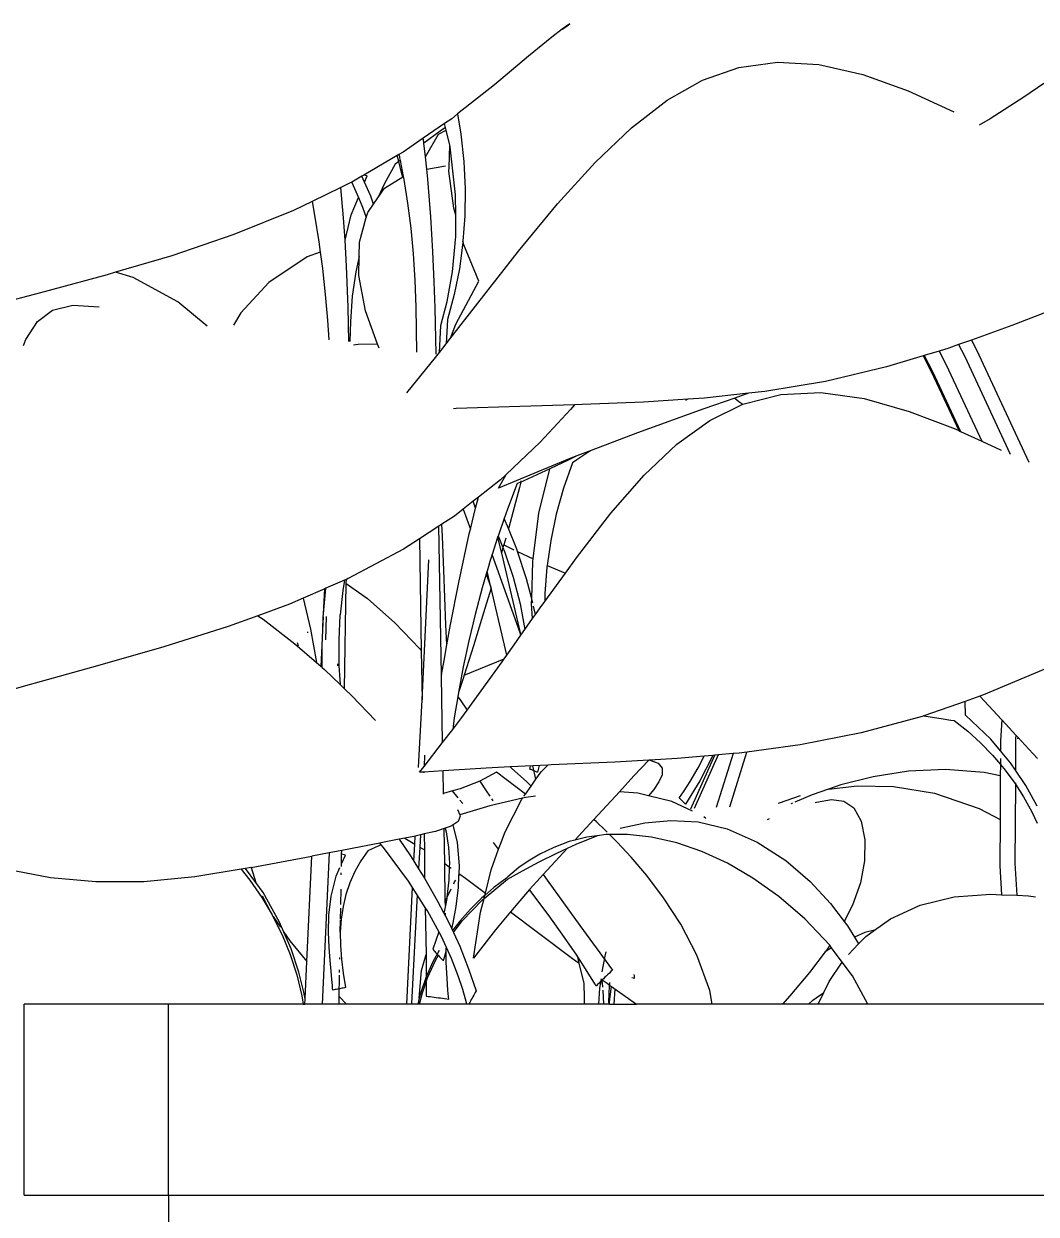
# Model space of a CAD drawing. Header units: metres. Extents: x 54.3 to 102.1, y 17 to 45.8.
# Drawn here: x 94.1704 to 94.358, y 33.8599 to 34.0806 of the extents above; entities that cross this region are included whole.
import ezdxf

# ---------------------------------------------------------------- set-up
doc = ezdxf.new("R2010")
doc.units = ezdxf.units.M
doc.layers.add('Edges', color=7, linetype='Continuous')

# ---------------------------------------------------------------- blocks, each defined once
blk = doc.blocks.new('fr elevation')
for p, q in [((-0.65191, -2.35367), (-0.65381, -2.35514)), ((-0.65191, -2.35367), (-0.65121, -2.3532)), ((-0.65132, -2.35321), (-0.65191, -2.35367)), ((-0.6505, -2.35266), (-0.65132, -2.35321)), ((-0.65121, -2.3532), (-0.6505, -2.35266)), ((-0.65381, -2.35514), (-0.65813, -2.35867)), ((-0.65813, -2.35867), (-0.66443, -2.36394)), ((-0.62589, -2.36312), (-0.61914, -2.36076)), ((-0.61914, -2.36076), (-0.61202, -2.35977)), ((-0.61202, -2.35977), (-0.60433, -2.3602)), ((-0.60433, -2.3602), (-0.59616, -2.36206)), ((-0.63248, -2.36684), (-0.62589, -2.36312)), ((-0.59616, -2.36206), (-0.58777, -2.36511)), ((-0.66443, -2.36394), (-0.67128, -2.36937)), ((-0.58777, -2.36511), (-0.5793, -2.369)), ((-0.56265, -2.36374), (-0.56636, -2.36628)), ((-0.63906, -2.37193), (-0.63248, -2.36684)), ((-0.56636, -2.36628), (-0.57262, -2.37025)), ((-0.67128, -2.36937), (-0.67237, -2.37024)), ((-0.67128, -2.36937), (-0.67068, -2.37313)), ((-0.6737, -2.37115), (-0.67765, -2.37387)), ((-0.67353, -2.37186), (-0.67449, -2.37254)), ((-0.67237, -2.37024), (-0.6737, -2.37115)), ((-0.67353, -2.37186), (-0.6737, -2.37115)), ((-0.67341, -2.37238), (-0.67353, -2.37186)), ((-0.64579, -2.37835), (-0.63906, -2.37193)), ((-0.57262, -2.37025), (-0.57465, -2.37145)), ((-0.67765, -2.37387), (-0.68138, -2.37644)), ((-0.67761, -2.37407), (-0.67765, -2.37387)), ((-0.67754, -2.37476), (-0.67761, -2.37407)), ((-0.67449, -2.37254), (-0.67754, -2.37476)), ((-0.67725, -2.37729), (-0.67481, -2.37314)), ((-0.67481, -2.37314), (-0.67341, -2.37238)), ((-0.67274, -2.37518), (-0.67341, -2.37238)), ((-0.67068, -2.37313), (-0.67016, -2.37818)), ((-0.67725, -2.37729), (-0.67754, -2.37476)), ((-0.67286, -2.37932), (-0.67274, -2.37518)), ((-0.67268, -2.37547), (-0.67274, -2.37518)), ((-0.67165, -2.38434), (-0.67268, -2.37547)), ((-0.68246, -2.37707), (-0.68869, -2.3807)), ((-0.68218, -2.37817), (-0.68285, -2.37867)), ((-0.68215, -2.37689), (-0.68246, -2.37707)), ((-0.68218, -2.37817), (-0.68246, -2.37707)), ((-0.68193, -2.37798), (-0.68218, -2.37817)), ((-0.68159, -2.38048), (-0.68218, -2.37817)), ((-0.68138, -2.37644), (-0.68215, -2.37689)), ((-0.68215, -2.37689), (-0.68207, -2.37726)), ((-0.68207, -2.37726), (-0.68205, -2.37751)), ((-0.68205, -2.37751), (-0.68202, -2.37751)), ((-0.68205, -2.37751), (-0.68193, -2.37798)), ((-0.68193, -2.37798), (-0.68135, -2.38097)), ((-0.677, -2.37959), (-0.67725, -2.37729)), ((-0.67016, -2.37818), (-0.66991, -2.38322)), ((-0.65275, -2.38602), (-0.64579, -2.37835)), ((-0.68869, -2.3807), (-0.68906, -2.38092)), ((-0.68806, -2.38083), (-0.68869, -2.3807)), ((-0.68285, -2.37867), (-0.68483, -2.38225)), ((-0.68146, -2.38105), (-0.68159, -2.38048)), ((-0.677, -2.37959), (-0.6735, -2.37897)), ((-0.67679, -2.38145), (-0.677, -2.37959)), ((-0.67288, -2.37997), (-0.67286, -2.37932)), ((-0.67198, -2.38683), (-0.67288, -2.37997)), ((-0.69291, -2.38299), (-0.69826, -2.38559)), ((-0.6912, -2.38216), (-0.69291, -2.38299)), ((-0.6924, -2.3886), (-0.69291, -2.38299)), ((-0.69091, -2.38199), (-0.6912, -2.38216)), ((-0.68906, -2.38092), (-0.69091, -2.38199)), ((-0.69091, -2.38199), (-0.69088, -2.38205)), ((-0.69088, -2.38205), (-0.68967, -2.38484)), ((-0.68854, -2.38204), (-0.68906, -2.38092)), ((-0.68854, -2.38204), (-0.68806, -2.38083)), ((-0.68736, -2.3846), (-0.68854, -2.38204)), ((-0.68483, -2.38225), (-0.68605, -2.38494)), ((-0.6848, -2.38314), (-0.68146, -2.38105)), ((-0.68146, -2.38105), (-0.68135, -2.38097)), ((-0.68135, -2.38097), (-0.68125, -2.38149)), ((-0.68125, -2.38149), (-0.68055, -2.38591)), ((-0.67625, -2.38846), (-0.67679, -2.38145)), ((-0.69098, -2.38808), (-0.68967, -2.38484)), ((-0.68967, -2.38484), (-0.68888, -2.38666)), ((-0.68684, -2.38606), (-0.68736, -2.3846)), ((-0.68684, -2.38606), (-0.68605, -2.38494)), ((-0.68605, -2.38494), (-0.6848, -2.38314)), ((-0.67162, -2.38812), (-0.67165, -2.38434)), ((-0.66991, -2.38322), (-0.66996, -2.38822)), ((-0.70169, -2.38725), (-0.71274, -2.39171)), ((-0.69826, -2.38559), (-0.70169, -2.38725)), ((-0.69826, -2.38559), (-0.69779, -2.38812)), ((-0.68888, -2.38666), (-0.6882, -2.38858)), ((-0.68793, -2.38761), (-0.68684, -2.38606)), ((-0.68055, -2.38591), (-0.67998, -2.39052)), ((-0.67162, -2.38812), (-0.67198, -2.38683)), ((-0.66, -2.3948), (-0.65275, -2.38602)), ((-0.69779, -2.38812), (-0.697, -2.39308)), ((-0.69215, -2.39276), (-0.6924, -2.3886)), ((-0.69215, -2.39276), (-0.69098, -2.38808)), ((-0.68949, -2.39313), (-0.6882, -2.38858)), ((-0.6882, -2.38858), (-0.68793, -2.38761)), ((-0.67588, -2.39486), (-0.67625, -2.38846)), ((-0.67159, -2.39207), (-0.67162, -2.38812)), ((-0.66996, -2.38822), (-0.67029, -2.39294)), ((-0.71274, -2.39171), (-0.72427, -2.39564)), ((-0.67998, -2.39052), (-0.67954, -2.39528)), ((-0.697, -2.39308), (-0.69674, -2.39496)), ((-0.69187, -2.39757), (-0.69215, -2.39276)), ((-0.68954, -2.39576), (-0.68949, -2.39313)), ((-0.67221, -2.39866), (-0.67159, -2.39207)), ((-0.67031, -2.39318), (-0.67095, -2.39806)), ((-0.67029, -2.39294), (-0.67031, -2.39318)), ((-0.6701, -2.39363), (-0.67029, -2.39294)), ((-0.66735, -2.40035), (-0.6701, -2.39363)), ((-0.72427, -2.39564), (-0.73467, -2.39872)), ((-0.69918, -2.39584), (-0.70624, -2.40059)), ((-0.69674, -2.39496), (-0.69918, -2.39584)), ((-0.69674, -2.39496), (-0.69633, -2.39799)), ((-0.68954, -2.39576), (-0.69015, -2.39863)), ((-0.6896, -2.3993), (-0.68954, -2.39576)), ((-0.67954, -2.39528), (-0.67923, -2.40018)), ((-0.67563, -2.40049), (-0.67588, -2.39486)), ((-0.66755, -2.40444), (-0.66, -2.3948)), ((-0.69633, -2.39799), (-0.6958, -2.40283)), ((-0.69157, -2.4052), (-0.69187, -2.39757)), ((-0.67095, -2.39806), (-0.6719, -2.40283)), ((-0.73623, -2.39918), (-0.74858, -2.40252)), ((-0.73467, -2.39872), (-0.73623, -2.39918)), ((-0.73143, -2.39971), (-0.73467, -2.39872)), ((-0.7231, -2.40421), (-0.73143, -2.39971)), ((-0.70624, -2.40059), (-0.71144, -2.40622)), ((-0.69015, -2.39863), (-0.6908, -2.40316)), ((-0.68838, -2.40583), (-0.6896, -2.3993)), ((-0.67923, -2.40018), (-0.67904, -2.4052)), ((-0.67543, -2.40529), (-0.67563, -2.40049)), ((-0.67322, -2.40415), (-0.67221, -2.39866)), ((-0.6716, -2.40836), (-0.66735, -2.40035)), ((-0.74858, -2.40252), (-0.76133, -2.40586)), ((-0.6958, -2.40283), (-0.69539, -2.40757)), ((-0.6719, -2.40283), (-0.67316, -2.40747)), ((-0.74633, -2.40571), (-0.74258, -2.40482)), ((-0.74258, -2.40482), (-0.73769, -2.40514)), ((-0.71772, -2.40868), (-0.7231, -2.40421)), ((-0.6908, -2.40316), (-0.69116, -2.40783)), ((-0.67442, -2.4086), (-0.67322, -2.40415)), ((-0.67261, -2.41095), (-0.66755, -2.40444)), ((-0.55669, -2.40395), (-0.56856, -2.40857)), ((-0.74915, -2.40782), (-0.74633, -2.40571)), ((-0.71144, -2.40622), (-0.71281, -2.40851)), ((-0.69143, -2.41152), (-0.69157, -2.4052)), ((-0.6861, -2.41206), (-0.68838, -2.40583)), ((-0.67904, -2.4052), (-0.67891, -2.41352)), ((-0.67528, -2.41391), (-0.67543, -2.40529)), ((-0.7513, -2.41118), (-0.74915, -2.40782)), ((-0.69539, -2.40757), (-0.69516, -2.41126)), ((-0.69116, -2.40783), (-0.69123, -2.41153)), ((-0.67466, -2.41358), (-0.67442, -2.4086)), ((-0.67316, -2.40747), (-0.67339, -2.41195)), ((-0.67261, -2.41095), (-0.6716, -2.40836)), ((-0.56856, -2.40857), (-0.57607, -2.41127)), ((-0.75171, -2.41229), (-0.7513, -2.41118)), ((-0.67339, -2.41195), (-0.67261, -2.41095)), ((-0.57607, -2.41127), (-0.57845, -2.41212)), ((-0.57607, -2.41127), (-0.57511, -2.41311)), ((-0.68974, -2.41211), (-0.69057, -2.41225)), ((-0.6861, -2.41206), (-0.68974, -2.41211)), ((-0.68596, -2.41245), (-0.6861, -2.41206)), ((-0.68579, -2.41277), (-0.68596, -2.41245)), ((-0.67541, -2.41454), (-0.67466, -2.41358)), ((-0.67466, -2.41358), (-0.67339, -2.41195)), ((-0.58207, -2.41332), (-0.58482, -2.41415)), ((-0.58027, -2.41278), (-0.58207, -2.41332)), ((-0.58207, -2.41332), (-0.58074, -2.41586)), ((-0.57845, -2.41212), (-0.58027, -2.41278)), ((-0.57845, -2.41212), (-0.57736, -2.4142)), ((-0.57511, -2.41311), (-0.56541, -2.43394)), ((-0.6807, -2.42107), (-0.67541, -2.41454)), ((-0.58504, -2.41422), (-0.59178, -2.41626)), ((-0.58482, -2.41415), (-0.58504, -2.41422)), ((-0.58504, -2.41422), (-0.58346, -2.41725)), ((-0.58482, -2.41415), (-0.58327, -2.41712)), ((-0.58074, -2.41586), (-0.57415, -2.43002)), ((-0.57736, -2.4142), (-0.56889, -2.4324)), ((-0.59178, -2.41626), (-0.60311, -2.41893)), ((-0.58346, -2.41725), (-0.57843, -2.42806)), ((-0.58327, -2.41712), (-0.57811, -2.4282)), ((-0.60311, -2.41893), (-0.61435, -2.42082)), ((-0.62863, -2.42225), (-0.63682, -2.4228)), ((-0.62863, -2.42225), (-0.62906, -2.42249)), ((-0.62556, -2.42205), (-0.62863, -2.42225)), ((-0.61993, -2.42204), (-0.62565, -2.42402)), ((-0.61739, -2.42115), (-0.62556, -2.42205)), ((-0.61739, -2.42115), (-0.61993, -2.42204)), ((-0.61993, -2.42204), (-0.61914, -2.42268)), ((-0.61914, -2.42268), (-0.61841, -2.42319)), ((-0.61817, -2.42307), (-0.6114, -2.42135)), ((-0.61435, -2.42082), (-0.61739, -2.42115)), ((-0.6114, -2.42135), (-0.60397, -2.42101)), ((-0.60397, -2.42101), (-0.59595, -2.42213)), ((-0.59595, -2.42213), (-0.5876, -2.42449)), ((-0.67152, -2.42398), (-0.67206, -2.42401)), ((-0.65974, -2.42357), (-0.67152, -2.42398)), ((-0.64964, -2.42328), (-0.65974, -2.42357)), ((-0.65038, -2.42416), (-0.65598, -2.4302)), ((-0.64964, -2.42328), (-0.65038, -2.42416)), ((-0.64819, -2.42324), (-0.64964, -2.42328)), ((-0.63682, -2.4228), (-0.64819, -2.42324)), ((-0.62565, -2.42402), (-0.63796, -2.42845)), ((-0.62452, -2.42616), (-0.61841, -2.42319)), ((-0.61841, -2.42319), (-0.61817, -2.42307)), ((-0.5876, -2.42449), (-0.57908, -2.42776)), ((-0.63063, -2.43058), (-0.62452, -2.42616)), ((-0.63796, -2.42845), (-0.64656, -2.43174)), ((-0.57908, -2.42776), (-0.57843, -2.42806)), ((-0.57843, -2.42806), (-0.57811, -2.4282)), ((-0.57811, -2.4282), (-0.57415, -2.43002)), ((-0.65598, -2.4302), (-0.66228, -2.43618)), ((-0.63671, -2.43634), (-0.63063, -2.43058)), ((-0.57415, -2.43002), (-0.57057, -2.43166)), ((-0.65063, -2.43329), (-0.66369, -2.43874)), ((-0.65079, -2.43353), (-0.65417, -2.43512)), ((-0.64919, -2.43274), (-0.65079, -2.43353)), ((-0.64919, -2.43274), (-0.65063, -2.43329)), ((-0.64918, -2.4335), (-0.64997, -2.43401)), ((-0.64656, -2.43174), (-0.64919, -2.43274)), ((-0.64698, -2.43202), (-0.64918, -2.4335)), ((-0.64656, -2.43174), (-0.64698, -2.43202)), ((-0.65578, -2.43588), (-0.65904, -2.43736)), ((-0.65621, -2.44335), (-0.65417, -2.43512)), ((-0.65417, -2.43512), (-0.65578, -2.43588)), ((-0.64997, -2.43401), (-0.65164, -2.43874)), ((-0.66332, -2.43717), (-0.66743, -2.44042)), ((-0.66369, -2.43874), (-0.66228, -2.43618)), ((-0.66228, -2.43618), (-0.66332, -2.43717)), ((-0.66022, -2.43787), (-0.66203, -2.44261)), ((-0.65959, -2.4376), (-0.66022, -2.43787)), ((-0.65959, -2.4376), (-0.65984, -2.43862)), ((-0.65954, -2.43735), (-0.65959, -2.4376)), ((-0.65904, -2.43736), (-0.65959, -2.4376)), ((-0.64288, -2.44339), (-0.63671, -2.43634)), ((-0.65984, -2.43862), (-0.6618, -2.44599)), ((-0.65164, -2.43874), (-0.653, -2.44356)), ((-0.66839, -2.44117), (-0.67023, -2.44262)), ((-0.66892, -2.44633), (-0.66794, -2.44243)), ((-0.66743, -2.44042), (-0.66839, -2.44117)), ((-0.66794, -2.44243), (-0.66839, -2.44117)), ((-0.66794, -2.44243), (-0.66743, -2.44042)), ((-0.67185, -2.4439), (-0.67421, -2.44543)), ((-0.67023, -2.44262), (-0.67185, -2.4439)), ((-0.67023, -2.44262), (-0.66892, -2.44633)), ((-0.66264, -2.44434), (-0.66372, -2.44742)), ((-0.66203, -2.44261), (-0.66264, -2.44434)), ((-0.66187, -2.44622), (-0.66264, -2.44434)), ((-0.65729, -2.45182), (-0.65621, -2.44335)), ((-0.653, -2.44356), (-0.65403, -2.44844)), ((-0.64928, -2.45164), (-0.64288, -2.44339)), ((-0.67474, -2.44578), (-0.67836, -2.44812)), ((-0.67421, -2.44543), (-0.67474, -2.44578)), ((-0.67428, -2.47334), (-0.67474, -2.44578)), ((-0.67408, -2.44771), (-0.67421, -2.44543)), ((-0.66914, -2.44722), (-0.66892, -2.44633)), ((-0.6618, -2.44599), (-0.66187, -2.44622)), ((-0.66032, -2.45003), (-0.66187, -2.44622)), ((-0.67836, -2.44812), (-0.68133, -2.45005)), ((-0.67836, -2.44812), (-0.67803, -2.46883)), ((-0.67382, -2.4539), (-0.67408, -2.44771)), ((-0.67108, -2.45619), (-0.66914, -2.44722)), ((-0.66386, -2.44785), (-0.66488, -2.45103)), ((-0.66377, -2.44758), (-0.66386, -2.44785)), ((-0.66386, -2.44785), (-0.66317, -2.45077)), ((-0.66372, -2.44742), (-0.66377, -2.44758)), ((-0.66377, -2.44758), (-0.66288, -2.44975)), ((-0.66237, -2.44797), (-0.66274, -2.44925)), ((-0.65403, -2.44844), (-0.6547, -2.45304)), ((-0.68133, -2.45005), (-0.69157, -2.45548)), ((-0.66488, -2.45103), (-0.66529, -2.4523)), ((-0.65971, -2.46555), (-0.66488, -2.45103)), ((-0.66288, -2.44975), (-0.66317, -2.45077)), ((-0.66317, -2.45077), (-0.65971, -2.46555)), ((-0.66274, -2.44925), (-0.66288, -2.44975)), ((-0.66288, -2.44975), (-0.66258, -2.45048)), ((-0.66274, -2.44925), (-0.66085, -2.45014)), ((-0.66258, -2.45048), (-0.66099, -2.45525)), ((-0.66018, -2.45046), (-0.66032, -2.45003)), ((-0.66018, -2.45046), (-0.65729, -2.45182)), ((-0.65853, -2.45553), (-0.66018, -2.45046)), ((-0.67788, -2.47796), (-0.67659, -2.45201)), ((-0.66556, -2.45323), (-0.66582, -2.45411)), ((-0.66529, -2.4523), (-0.66556, -2.45323)), ((-0.65754, -2.45926), (-0.65736, -2.45233)), ((-0.65736, -2.45233), (-0.65729, -2.45182)), ((-0.65474, -2.45335), (-0.65512, -2.45826)), ((-0.6547, -2.45304), (-0.65474, -2.45335)), ((-0.6547, -2.45304), (-0.65132, -2.45447)), ((-0.65132, -2.45447), (-0.64928, -2.45164)), ((-0.69224, -2.45578), (-0.69568, -2.45728)), ((-0.69224, -2.45578), (-0.69258, -2.45769)), ((-0.6919, -2.45563), (-0.69224, -2.45578)), ((-0.69191, -2.45643), (-0.6919, -2.45563)), ((-0.69157, -2.45548), (-0.6919, -2.45563)), ((-0.67344, -2.46408), (-0.67382, -2.4539)), ((-0.66598, -2.45466), (-0.66673, -2.45721)), ((-0.66582, -2.45411), (-0.66598, -2.45466)), ((-0.66598, -2.45466), (-0.66511, -2.45711)), ((-0.66511, -2.45711), (-0.66582, -2.45411)), ((-0.66099, -2.45525), (-0.65972, -2.46017)), ((-0.65754, -2.45926), (-0.65853, -2.45553)), ((-0.65513, -2.45972), (-0.65132, -2.45447)), ((-0.6959, -2.45737), (-0.69989, -2.45911)), ((-0.69612, -2.46204), (-0.69568, -2.45728)), ((-0.69612, -2.46204), (-0.6959, -2.45737)), ((-0.69568, -2.45728), (-0.6959, -2.45737)), ((-0.69258, -2.45769), (-0.69307, -2.46219)), ((-0.69225, -2.47593), (-0.69191, -2.45643)), ((-0.69191, -2.45643), (-0.688, -2.45917)), ((-0.67261, -2.46403), (-0.67108, -2.45619)), ((-0.66673, -2.45721), (-0.66803, -2.46212)), ((-0.66508, -2.45725), (-0.66621, -2.46102)), ((-0.66508, -2.45725), (-0.66511, -2.45711)), ((-0.66216, -2.46966), (-0.66508, -2.45725)), ((-0.70244, -2.46023), (-0.70832, -2.46238)), ((-0.69989, -2.45911), (-0.70244, -2.46023)), ((-0.69989, -2.45911), (-0.69854, -2.46488)), ((-0.688, -2.45917), (-0.68289, -2.4637)), ((-0.65972, -2.46017), (-0.65881, -2.46491)), ((-0.65756, -2.46017), (-0.65754, -2.45926)), ((-0.65739, -2.4629), (-0.65756, -2.46017)), ((-0.65734, -2.46), (-0.65754, -2.45926)), ((-0.65598, -2.4609), (-0.65513, -2.45972)), ((-0.65512, -2.45826), (-0.65513, -2.45972)), ((-0.70832, -2.46238), (-0.71383, -2.4644)), ((-0.70832, -2.46238), (-0.7073, -2.46303)), ((-0.69618, -2.46261), (-0.69612, -2.46204)), ((-0.6931, -2.46224), (-0.69331, -2.46683)), ((-0.69307, -2.46219), (-0.6931, -2.46224)), ((-0.66803, -2.46212), (-0.6692, -2.46701)), ((-0.66621, -2.46102), (-0.66835, -2.46797)), ((-0.65739, -2.4629), (-0.65685, -2.46214)), ((-0.65685, -2.46214), (-0.65719, -2.46062)), ((-0.65685, -2.46214), (-0.65598, -2.4609)), ((-0.71383, -2.4644), (-0.7257, -2.46815)), ((-0.7073, -2.46303), (-0.70142, -2.46756)), ((-0.69627, -2.46497), (-0.69618, -2.46261)), ((-0.69627, -2.46497), (-0.69615, -2.46261)), ((-0.69567, -2.46254), (-0.69575, -2.46683)), ((-0.68289, -2.4637), (-0.67829, -2.46851)), ((-0.67327, -2.46777), (-0.67344, -2.46408)), ((-0.67327, -2.46777), (-0.67261, -2.46403)), ((-0.65881, -2.46491), (-0.65739, -2.4629)), ((-0.69902, -2.46552), (-0.69906, -2.46539)), ((-0.69854, -2.46488), (-0.69743, -2.47105)), ((-0.69638, -2.46792), (-0.69627, -2.46497)), ((-0.69331, -2.46683), (-0.69327, -2.47159)), ((-0.66081, -2.46774), (-0.65956, -2.46597)), ((-0.65956, -2.46597), (-0.65971, -2.46555)), ((-0.65956, -2.46597), (-0.65881, -2.46491)), ((-0.7257, -2.46815), (-0.73799, -2.47169)), ((-0.70142, -2.46756), (-0.69743, -2.47105)), ((-0.70103, -2.46734), (-0.70083, -2.46796)), ((-0.69659, -2.47178), (-0.69638, -2.46792)), ((-0.69637, -2.47198), (-0.69638, -2.46792)), ((-0.67829, -2.46851), (-0.67803, -2.46883)), ((-0.67803, -2.46883), (-0.67788, -2.47796)), ((-0.67379, -2.4707), (-0.67327, -2.46777)), ((-0.6692, -2.46701), (-0.67024, -2.47186)), ((-0.66835, -2.46797), (-0.67008, -2.47342)), ((-0.66216, -2.46966), (-0.66081, -2.46774)), ((-0.69743, -2.47105), (-0.69659, -2.47178)), ((-0.67428, -2.47334), (-0.67379, -2.4707)), ((-0.67008, -2.47342), (-0.66266, -2.47036)), ((-0.66951, -2.4799), (-0.66304, -2.4709)), ((-0.66304, -2.4709), (-0.66266, -2.47036)), ((-0.66266, -2.47036), (-0.66216, -2.46966)), ((-0.73799, -2.47169), (-0.7507, -2.4752)), ((-0.69659, -2.47178), (-0.69637, -2.47198)), ((-0.69637, -2.47198), (-0.69592, -2.47237)), ((-0.69592, -2.47237), (-0.69306, -2.47514)), ((-0.69351, -2.4713), (-0.69353, -2.47166)), ((-0.69327, -2.47159), (-0.69306, -2.47514)), ((-0.67428, -2.47334), (-0.67426, -2.47336)), ((-0.67424, -2.47339), (-0.67428, -2.47334)), ((-0.67427, -2.47358), (-0.67424, -2.47339)), ((-0.67426, -2.47336), (-0.67424, -2.47339)), ((-0.67024, -2.47186), (-0.67114, -2.47663)), ((-0.67008, -2.47342), (-0.67027, -2.47404)), ((-0.56236, -2.47222), (-0.57382, -2.47705)), ((-0.7507, -2.4752), (-0.76384, -2.47887)), ((-0.69306, -2.47514), (-0.69225, -2.47593)), ((-0.67406, -2.48587), (-0.67427, -2.47358)), ((-0.67027, -2.47404), (-0.67114, -2.47663)), ((-0.69225, -2.47593), (-0.69091, -2.47722)), ((-0.69091, -2.47722), (-0.6865, -2.48182)), ((-0.67126, -2.47738), (-0.6719, -2.48131)), ((-0.67114, -2.47663), (-0.67126, -2.47738)), ((-0.67126, -2.47738), (-0.67083, -2.47796)), ((-0.57449, -2.47728), (-0.57725, -2.47825)), ((-0.57382, -2.47705), (-0.57449, -2.47728)), ((-0.57449, -2.47728), (-0.57044, -2.48168)), ((-0.67851, -2.49049), (-0.67788, -2.47796)), ((-0.67083, -2.47796), (-0.66951, -2.4799)), ((-0.67048, -2.48124), (-0.66951, -2.4799)), ((-0.57725, -2.47825), (-0.58491, -2.48094)), ((-0.57714, -2.4808), (-0.57725, -2.47825)), ((-0.67219, -2.48345), (-0.67048, -2.48124)), ((-0.6719, -2.48131), (-0.67219, -2.48345)), ((-0.58519, -2.48103), (-0.5965, -2.4841)), ((-0.58491, -2.48094), (-0.58519, -2.48103)), ((-0.58491, -2.48094), (-0.58453, -2.481)), ((-0.58453, -2.481), (-0.5817, -2.48145)), ((-0.5817, -2.48145), (-0.57989, -2.48173)), ((-0.57989, -2.48173), (-0.57925, -2.48182)), ((-0.57925, -2.48182), (-0.57675, -2.4838)), ((-0.57247, -2.48525), (-0.57714, -2.4808)), ((-0.57044, -2.48168), (-0.57068, -2.48556)), ((-0.57044, -2.48168), (-0.5697, -2.48248)), ((-0.67406, -2.48587), (-0.67219, -2.48345)), ((-0.5965, -2.4841), (-0.60779, -2.48633)), ((-0.57675, -2.4838), (-0.57438, -2.48595)), ((-0.5697, -2.48248), (-0.56784, -2.4845)), ((-0.56784, -2.4845), (-0.56788, -2.48516)), ((-0.56784, -2.4845), (-0.56749, -2.48488)), ((-0.67751, -2.49032), (-0.67406, -2.48587)), ((-0.60779, -2.48633), (-0.61768, -2.48765)), ((-0.57438, -2.48595), (-0.57216, -2.48824)), ((-0.5707, -2.48739), (-0.57247, -2.48525)), ((-0.57068, -2.48556), (-0.5707, -2.48739)), ((-0.56788, -2.48516), (-0.56791, -2.49099)), ((-0.56749, -2.48488), (-0.56751, -2.48517)), ((-0.56749, -2.48488), (-0.56543, -2.4871)), ((-0.6774, -2.48821), (-0.67751, -2.49032)), ((-0.63057, -2.48883), (-0.63568, -2.48913)), ((-0.62559, -2.4884), (-0.63057, -2.48883)), ((-0.62804, -2.49815), (-0.6236, -2.48823)), ((-0.62301, -2.48818), (-0.62743, -2.49812)), ((-0.62673, -2.49057), (-0.62559, -2.4884)), ((-0.62409, -2.48853), (-0.62641, -2.49296)), ((-0.62397, -2.48826), (-0.62559, -2.4884)), ((-0.62397, -2.48826), (-0.62409, -2.48853)), ((-0.6236, -2.48823), (-0.62397, -2.48826)), ((-0.62301, -2.48818), (-0.6236, -2.48823)), ((-0.62022, -2.48794), (-0.62339, -2.49792)), ((-0.62022, -2.48794), (-0.62301, -2.48818)), ((-0.62086, -2.49778), (-0.61768, -2.48765)), ((-0.61913, -2.48784), (-0.62022, -2.48794)), ((-0.61768, -2.48765), (-0.61913, -2.48784)), ((-0.57216, -2.48824), (-0.57071, -2.48994)), ((-0.5707, -2.48886), (-0.57071, -2.48994)), ((-0.56881, -2.48967), (-0.5707, -2.48739)), ((-0.56543, -2.4871), (-0.56382, -2.48886)), ((-0.67834, -2.4914), (-0.67751, -2.49032)), ((-0.67398, -2.49112), (-0.67756, -2.49135)), ((-0.66601, -2.49061), (-0.67398, -2.49112)), ((-0.6739, -2.49532), (-0.67398, -2.49112)), ((-0.66157, -2.4904), (-0.66601, -2.49061)), ((-0.65734, -2.49019), (-0.66157, -2.4904)), ((-0.66157, -2.4904), (-0.66131, -2.49061)), ((-0.66131, -2.49061), (-0.65846, -2.49315)), ((-0.65791, -2.49079), (-0.65785, -2.49056)), ((-0.65778, -2.49085), (-0.65791, -2.49079)), ((-0.65785, -2.49056), (-0.65775, -2.49021)), ((-0.65765, -2.4909), (-0.65778, -2.49085)), ((-0.65752, -2.49096), (-0.65765, -2.4909)), ((-0.65739, -2.49102), (-0.65752, -2.49096)), ((-0.65726, -2.49107), (-0.65739, -2.49102)), ((-0.65459, -2.49006), (-0.65734, -2.49019)), ((-0.65676, -2.49266), (-0.65734, -2.49019)), ((-0.65713, -2.49113), (-0.65726, -2.49107)), ((-0.657, -2.49118), (-0.65713, -2.49113)), ((-0.65617, -2.49014), (-0.65647, -2.4914)), ((-0.6558, -2.49131), (-0.65459, -2.49006)), ((-0.65397, -2.49003), (-0.65459, -2.49006)), ((-0.64217, -2.4895), (-0.65397, -2.49003)), ((-0.63586, -2.48914), (-0.64217, -2.4895)), ((-0.63586, -2.48914), (-0.63861, -2.49208)), ((-0.63568, -2.48913), (-0.63586, -2.48914)), ((-0.63568, -2.48913), (-0.63411, -2.48971)), ((-0.63411, -2.48971), (-0.63338, -2.49066)), ((-0.63338, -2.49066), (-0.6334, -2.49185)), ((-0.62821, -2.49309), (-0.62673, -2.49057)), ((-0.58085, -2.49088), (-0.58775, -2.4912)), ((-0.57369, -2.49142), (-0.58085, -2.49088)), ((-0.57071, -2.48994), (-0.57072, -2.49205)), ((-0.57071, -2.48994), (-0.57008, -2.49068)), ((-0.57008, -2.49068), (-0.56817, -2.49325)), ((-0.56791, -2.49099), (-0.56881, -2.48967)), ((-0.566, -2.49385), (-0.56791, -2.49099)), ((-0.67756, -2.49135), (-0.67834, -2.4914)), ((-0.67756, -2.49135), (-0.67757, -2.4915)), ((-0.66716, -2.49303), (-0.6708, -2.49444)), ((-0.66407, -2.4914), (-0.66716, -2.49303)), ((-0.66716, -2.493), (-0.66716, -2.49303)), ((-0.66716, -2.49303), (-0.66599, -2.49481)), ((-0.65873, -2.49545), (-0.66407, -2.4914)), ((-0.65846, -2.49315), (-0.65766, -2.49394)), ((-0.65766, -2.49394), (-0.65676, -2.49266)), ((-0.65687, -2.49124), (-0.657, -2.49118)), ((-0.65674, -2.49129), (-0.65687, -2.49124)), ((-0.65676, -2.49266), (-0.6558, -2.49131)), ((-0.6566, -2.49135), (-0.65674, -2.49129)), ((-0.65647, -2.4914), (-0.6566, -2.49135)), ((-0.63861, -2.49208), (-0.64131, -2.49501)), ((-0.63398, -2.49319), (-0.63493, -2.49458)), ((-0.6334, -2.49185), (-0.63398, -2.49319)), ((-0.62932, -2.49481), (-0.62821, -2.49309)), ((-0.62641, -2.49296), (-0.62904, -2.4973)), ((-0.59426, -2.49221), (-0.60024, -2.49373)), ((-0.58775, -2.4912), (-0.59426, -2.49221)), ((-0.57072, -2.49205), (-0.57369, -2.49142)), ((-0.57072, -2.49205), (-0.57077, -2.50014)), ((-0.56817, -2.49325), (-0.56793, -2.49362)), ((-0.56793, -2.49332), (-0.56793, -2.49362)), ((-0.67221, -2.49484), (-0.6739, -2.49532)), ((-0.6739, -2.49546), (-0.6739, -2.49532)), ((-0.6708, -2.49444), (-0.67221, -2.49484)), ((-0.67118, -2.49615), (-0.67221, -2.49484)), ((-0.66599, -2.49481), (-0.66532, -2.49582)), ((-0.65898, -2.4958), (-0.65873, -2.49545)), ((-0.65873, -2.49545), (-0.65766, -2.49394)), ((-0.64604, -2.50015), (-0.64131, -2.49501)), ((-0.6379, -2.49529), (-0.64131, -2.49501)), ((-0.63593, -2.49577), (-0.6379, -2.49529)), ((-0.63493, -2.49458), (-0.63593, -2.49577)), ((-0.63, -2.49581), (-0.62932, -2.49481)), ((-0.60255, -2.49453), (-0.60557, -2.49556)), ((-0.60024, -2.49373), (-0.60255, -2.49453)), ((-0.60255, -2.49453), (-0.59722, -2.4939)), ((-0.59722, -2.4939), (-0.59051, -2.494)), ((-0.59051, -2.494), (-0.58292, -2.49529)), ((-0.58292, -2.49529), (-0.57463, -2.49812)), ((-0.56793, -2.49362), (-0.56801, -2.50823)), ((-0.56793, -2.49362), (-0.56643, -2.49593)), ((-0.56388, -2.49765), (-0.566, -2.49385)), ((-0.66529, -2.49759), (-0.67089, -2.49926)), ((-0.67033, -2.49721), (-0.67084, -2.49657)), ((-0.65927, -2.49622), (-0.66529, -2.49759)), ((-0.66498, -2.49633), (-0.66475, -2.49668)), ((-0.6625, -2.50244), (-0.65939, -2.49638)), ((-0.65939, -2.49638), (-0.65927, -2.49622)), ((-0.65862, -2.49607), (-0.65927, -2.49622)), ((-0.65927, -2.49622), (-0.65918, -2.49609)), ((-0.65682, -2.49581), (-0.65862, -2.49607)), ((-0.63159, -2.49683), (-0.63593, -2.49577)), ((-0.62773, -2.49859), (-0.63159, -2.49683)), ((-0.63024, -2.49613), (-0.63, -2.49581)), ((-0.63012, -2.49623), (-0.63024, -2.49613)), ((-0.63002, -2.49634), (-0.63012, -2.49623)), ((-0.62991, -2.49645), (-0.63002, -2.49634)), ((-0.6298, -2.49655), (-0.62991, -2.49645)), ((-0.62969, -2.49666), (-0.6298, -2.49655)), ((-0.62958, -2.49677), (-0.62969, -2.49666)), ((-0.62947, -2.49688), (-0.62958, -2.49677)), ((-0.62936, -2.49698), (-0.62947, -2.49688)), ((-0.62925, -2.49709), (-0.62936, -2.49698)), ((-0.62915, -2.4972), (-0.62925, -2.49709)), ((-0.62904, -2.4973), (-0.62915, -2.4972)), ((-0.61189, -2.49714), (-0.61165, -2.49704)), ((-0.61165, -2.49704), (-0.60775, -2.4957)), ((-0.60925, -2.49711), (-0.60952, -2.49722)), ((-0.60557, -2.49556), (-0.60881, -2.49693)), ((-0.60503, -2.497), (-0.60475, -2.49691)), ((-0.60475, -2.49691), (-0.60197, -2.49644)), ((-0.60197, -2.49644), (-0.59969, -2.49673)), ((-0.59969, -2.49673), (-0.59788, -2.49801)), ((-0.56643, -2.49593), (-0.56489, -2.49872)), ((-0.6713, -2.4983), (-0.67089, -2.49926)), ((-0.67078, -2.49951), (-0.6712, -2.50054)), ((-0.67089, -2.49926), (-0.67078, -2.49951)), ((-0.62526, -2.49993), (-0.62565, -2.49965)), ((-0.59788, -2.49801), (-0.59653, -2.50047)), ((-0.57463, -2.49812), (-0.57077, -2.50014)), ((-0.56489, -2.49872), (-0.56389, -2.50083)), ((-0.67379, -2.50182), (-0.67538, -2.50234)), ((-0.67357, -2.50175), (-0.67379, -2.50182)), ((-0.67368, -2.50831), (-0.67379, -2.50182)), ((-0.67268, -2.50146), (-0.67357, -2.50175)), ((-0.67357, -2.50175), (-0.67339, -2.50246)), ((-0.67213, -2.50112), (-0.67268, -2.50146)), ((-0.6712, -2.50054), (-0.67213, -2.50112)), ((-0.67133, -2.50438), (-0.67213, -2.50112)), ((-0.64747, -2.5017), (-0.64958, -2.50399)), ((-0.64604, -2.50015), (-0.64747, -2.5017)), ((-0.64554, -2.50059), (-0.64604, -2.50015)), ((-0.64386, -2.5022), (-0.64554, -2.50059)), ((-0.64113, -2.50178), (-0.63659, -2.50077)), ((-0.63659, -2.50077), (-0.63176, -2.50031)), ((-0.63176, -2.50031), (-0.62668, -2.50059)), ((-0.62668, -2.50059), (-0.62133, -2.50187)), ((-0.62133, -2.50187), (-0.61575, -2.50433)), ((-0.61386, -2.50014), (-0.61348, -2.49999)), ((-0.59653, -2.50047), (-0.5958, -2.5039)), ((-0.57077, -2.50014), (-0.57082, -2.50871)), ((-0.68487, -2.50437), (-0.68572, -2.50453)), ((-0.6821, -2.50381), (-0.68487, -2.50437)), ((-0.68107, -2.50361), (-0.6821, -2.50381)), ((-0.6821, -2.50381), (-0.68001, -2.50688)), ((-0.67941, -2.50328), (-0.68107, -2.50361)), ((-0.68107, -2.50361), (-0.67922, -2.5047)), ((-0.67915, -2.50322), (-0.67941, -2.50328)), ((-0.67922, -2.5047), (-0.67915, -2.50322)), ((-0.67818, -2.50299), (-0.67915, -2.50322)), ((-0.67818, -2.50299), (-0.67829, -2.50526)), ((-0.67749, -2.50283), (-0.67818, -2.50299)), ((-0.67538, -2.50234), (-0.67749, -2.50283)), ((-0.67749, -2.50283), (-0.67744, -2.50576)), ((-0.67339, -2.50246), (-0.67297, -2.50535)), ((-0.66333, -2.50472), (-0.6625, -2.50244)), ((-0.65058, -2.50424), (-0.65348, -2.50531)), ((-0.64958, -2.50399), (-0.65058, -2.50424)), ((-0.64734, -2.50342), (-0.64958, -2.50399)), ((-0.64929, -2.5047), (-0.64546, -2.50318)), ((-0.64546, -2.50318), (-0.64734, -2.50342)), ((-0.64546, -2.50318), (-0.64542, -2.50316)), ((-0.64375, -2.50295), (-0.64542, -2.50316)), ((-0.64358, -2.50248), (-0.64386, -2.5022)), ((-0.64314, -2.50293), (-0.64375, -2.50295)), ((-0.64319, -2.50288), (-0.6432, -2.50286)), ((-0.63977, -2.50291), (-0.64314, -2.50293)), ((-0.6417, -2.50437), (-0.64314, -2.50293)), ((-0.63914, -2.50714), (-0.6417, -2.50437)), ((-0.63533, -2.50339), (-0.63977, -2.50291)), ((-0.63065, -2.50445), (-0.63533, -2.50339)), ((-0.61575, -2.50433), (-0.61047, -2.50776)), ((-0.5958, -2.5039), (-0.59586, -2.50778)), ((-0.69511, -2.50631), (-0.69828, -2.50692)), ((-0.69511, -2.50631), (-0.69638, -2.53436)), ((-0.69276, -2.50587), (-0.69511, -2.50631)), ((-0.6928, -2.50839), (-0.69277, -2.50658)), ((-0.69277, -2.50658), (-0.69276, -2.50587)), ((-0.69208, -2.50675), (-0.69277, -2.50658)), ((-0.68572, -2.50453), (-0.69276, -2.50587)), ((-0.68792, -2.50594), (-0.68923, -2.50782)), ((-0.68712, -2.50559), (-0.68792, -2.50594)), ((-0.68544, -2.50485), (-0.68712, -2.50559)), ((-0.68544, -2.50485), (-0.68572, -2.50453)), ((-0.68501, -2.50535), (-0.68544, -2.50485)), ((-0.68037, -2.51156), (-0.68501, -2.50535)), ((-0.67938, -2.50788), (-0.67922, -2.5047)), ((-0.67829, -2.50526), (-0.67851, -2.50928)), ((-0.67829, -2.50526), (-0.67744, -2.50576)), ((-0.67744, -2.50576), (-0.67739, -2.51105)), ((-0.67297, -2.50535), (-0.6728, -2.50833)), ((-0.67096, -2.50872), (-0.67133, -2.50438)), ((-0.66506, -2.50946), (-0.66368, -2.50567)), ((-0.66368, -2.50567), (-0.66466, -2.50442)), ((-0.66368, -2.50567), (-0.66333, -2.50472)), ((-0.65603, -2.50655), (-0.65819, -2.50785)), ((-0.6562, -2.50802), (-0.65289, -2.50636)), ((-0.65348, -2.50531), (-0.65603, -2.50655)), ((-0.65174, -2.50632), (-0.65541, -2.51033)), ((-0.65289, -2.50636), (-0.65094, -2.50546)), ((-0.65094, -2.50546), (-0.65174, -2.50632)), ((-0.65094, -2.50546), (-0.64929, -2.5047)), ((-0.626, -2.50606), (-0.63065, -2.50445)), ((-0.6213, -2.50823), (-0.626, -2.50606)), ((-0.70952, -2.50906), (-0.69828, -2.50692)), ((-0.69922, -2.52644), (-0.69828, -2.50692)), ((-0.69281, -2.50887), (-0.6928, -2.50839)), ((-0.6928, -2.50839), (-0.69208, -2.50675)), ((-0.68923, -2.50782), (-0.69035, -2.50981)), ((-0.68001, -2.50688), (-0.67938, -2.50788)), ((-0.67938, -2.50788), (-0.67851, -2.50928)), ((-0.67368, -2.50831), (-0.67282, -2.50891)), ((-0.67357, -2.51531), (-0.67368, -2.50831)), ((-0.6728, -2.50833), (-0.67282, -2.50891)), ((-0.67101, -2.51018), (-0.67096, -2.50872)), ((-0.65819, -2.50785), (-0.65993, -2.50907)), ((-0.65923, -2.50965), (-0.6562, -2.50802)), ((-0.63623, -2.51055), (-0.63914, -2.50714)), ((-0.61655, -2.511), (-0.6213, -2.50823)), ((-0.61047, -2.50776), (-0.60596, -2.51165)), ((-0.59586, -2.50778), (-0.59664, -2.51186)), ((-0.57082, -2.50871), (-0.5705, -2.51409)), ((-0.56801, -2.50823), (-0.56767, -2.51418)), ((-0.74672, -2.51093), (-0.75473, -2.50939)), ((-0.73832, -2.51173), (-0.74672, -2.51093)), ((-0.71997, -2.51078), (-0.72944, -2.51168)), ((-0.71142, -2.50938), (-0.71997, -2.51078)), ((-0.71056, -2.50924), (-0.71142, -2.50938)), ((-0.71142, -2.50938), (-0.70979, -2.5114)), ((-0.70991, -2.50913), (-0.71056, -2.50924)), ((-0.70867, -2.51185), (-0.71056, -2.50924)), ((-0.70952, -2.50906), (-0.70991, -2.50913)), ((-0.70952, -2.50906), (-0.70867, -2.51185)), ((-0.69471, -2.51437), (-0.69378, -2.51063)), ((-0.69378, -2.51063), (-0.69309, -2.50905)), ((-0.69284, -2.5104), (-0.69283, -2.51004)), ((-0.69035, -2.50981), (-0.69126, -2.51188)), ((-0.67851, -2.50928), (-0.67739, -2.51105)), ((-0.67282, -2.50891), (-0.6729, -2.5114)), ((-0.67282, -2.50891), (-0.67249, -2.50915)), ((-0.6711, -2.51272), (-0.67103, -2.51056)), ((-0.67103, -2.51056), (-0.67101, -2.51018)), ((-0.67103, -2.51056), (-0.67084, -2.5103)), ((-0.67101, -2.51018), (-0.67084, -2.5103)), ((-0.67084, -2.5103), (-0.66982, -2.51101)), ((-0.66613, -2.51377), (-0.66506, -2.50946)), ((-0.66199, -2.51076), (-0.66225, -2.51101)), ((-0.66201, -2.5112), (-0.65923, -2.50965)), ((-0.6612, -2.51008), (-0.66199, -2.51076)), ((-0.65993, -2.50907), (-0.6612, -2.51008)), ((-0.65596, -2.51093), (-0.65793, -2.51315)), ((-0.65541, -2.51033), (-0.65596, -2.51093)), ((-0.65541, -2.51033), (-0.65466, -2.51139)), ((-0.6331, -2.51468), (-0.63623, -2.51055)), ((-0.72944, -2.51168), (-0.73832, -2.51173)), ((-0.70979, -2.5114), (-0.70756, -2.51462)), ((-0.70732, -2.5137), (-0.70867, -2.51185)), ((-0.69293, -2.51592), (-0.69288, -2.51305)), ((-0.69126, -2.51188), (-0.69198, -2.51405)), ((-0.68071, -2.53436), (-0.67962, -2.51273)), ((-0.67962, -2.51273), (-0.68037, -2.51156)), ((-0.67876, -2.51409), (-0.67962, -2.51273)), ((-0.67739, -2.51105), (-0.67499, -2.51526)), ((-0.6729, -2.5114), (-0.67326, -2.51453)), ((-0.67321, -2.51457), (-0.67245, -2.513)), ((-0.672, -2.51206), (-0.67184, -2.51171)), ((-0.67184, -2.51171), (-0.67161, -2.5114)), ((-0.67154, -2.51627), (-0.6711, -2.51272)), ((-0.66982, -2.51101), (-0.66613, -2.51377)), ((-0.66638, -2.51478), (-0.66201, -2.5112)), ((-0.66456, -2.51277), (-0.66625, -2.51423)), ((-0.66225, -2.51101), (-0.66456, -2.51277)), ((-0.65793, -2.51315), (-0.66014, -2.51565)), ((-0.65788, -2.51322), (-0.65793, -2.51315)), ((-0.65466, -2.51139), (-0.65167, -2.5156)), ((-0.61174, -2.51441), (-0.61655, -2.511)), ((-0.60596, -2.51165), (-0.60217, -2.51573)), ((-0.59664, -2.51186), (-0.59812, -2.51601)), ((-0.70756, -2.51462), (-0.70586, -2.51749)), ((-0.70748, -2.5143), (-0.70586, -2.51749)), ((-0.70426, -2.51916), (-0.70732, -2.5137)), ((-0.69512, -2.51787), (-0.69471, -2.51437)), ((-0.69198, -2.51405), (-0.69251, -2.51629)), ((-0.67876, -2.51409), (-0.67982, -2.53428)), ((-0.67727, -2.51643), (-0.67876, -2.51409)), ((-0.67499, -2.51526), (-0.67383, -2.51749)), ((-0.67357, -2.51531), (-0.6733, -2.51476)), ((-0.67355, -2.51606), (-0.67357, -2.51531)), ((-0.6733, -2.51476), (-0.67355, -2.51606)), ((-0.67326, -2.51453), (-0.6733, -2.51476)), ((-0.67043, -2.51893), (-0.66669, -2.51503)), ((-0.66678, -2.51469), (-0.66889, -2.51676)), ((-0.66701, -2.51732), (-0.66638, -2.51478)), ((-0.66625, -2.51423), (-0.66678, -2.51469)), ((-0.66669, -2.51503), (-0.66638, -2.51478)), ((-0.66636, -2.51468), (-0.66625, -2.51423)), ((-0.66625, -2.51423), (-0.66613, -2.51377)), ((-0.65434, -2.518), (-0.65788, -2.51322)), ((-0.62992, -2.51957), (-0.6331, -2.51468)), ((-0.60696, -2.51854), (-0.61174, -2.51441)), ((-0.58558, -2.51605), (-0.57927, -2.51451)), ((-0.57927, -2.51451), (-0.57249, -2.51397)), ((-0.57249, -2.51397), (-0.5705, -2.51409)), ((-0.5705, -2.51409), (-0.56767, -2.51418)), ((-0.56767, -2.51418), (-0.56766, -2.51426)), ((-0.56767, -2.51418), (-0.56551, -2.51428)), ((-0.56551, -2.51428), (-0.56419, -2.51447)), ((-0.70586, -2.51749), (-0.70563, -2.51784)), ((-0.69298, -2.51857), (-0.69294, -2.51656)), ((-0.69251, -2.51629), (-0.69284, -2.51862)), ((-0.67727, -2.51643), (-0.67713, -2.52517)), ((-0.67686, -2.51708), (-0.67727, -2.51643)), ((-0.67427, -2.52186), (-0.67686, -2.51708)), ((-0.67355, -2.51606), (-0.67383, -2.51749)), ((-0.67383, -2.51749), (-0.67352, -2.51809)), ((-0.67352, -2.51809), (-0.67353, -2.5175)), ((-0.67212, -2.51933), (-0.67154, -2.51627)), ((-0.66889, -2.51676), (-0.67088, -2.51898)), ((-0.66833, -2.52583), (-0.66701, -2.51732)), ((-0.66149, -2.51725), (-0.66427, -2.52058)), ((-0.66014, -2.51565), (-0.66149, -2.51725)), ((-0.66149, -2.51725), (-0.65647, -2.52106)), ((-0.65167, -2.5156), (-0.64865, -2.51979)), ((-0.60217, -2.51573), (-0.59966, -2.51904)), ((-0.59812, -2.51601), (-0.59966, -2.51904)), ((-0.59108, -2.51856), (-0.58558, -2.51605)), ((-0.70563, -2.51784), (-0.70556, -2.518)), ((-0.70556, -2.518), (-0.70381, -2.52153)), ((-0.70545, -2.5181), (-0.70408, -2.5201)), ((-0.70347, -2.521), (-0.70426, -2.51916)), ((-0.6952, -2.52105), (-0.69512, -2.51787)), ((-0.69284, -2.51862), (-0.69302, -2.52101)), ((-0.69302, -2.52101), (-0.69298, -2.51876)), ((-0.67352, -2.51809), (-0.67281, -2.51946)), ((-0.67281, -2.51946), (-0.67237, -2.52042)), ((-0.67237, -2.52042), (-0.67212, -2.51933)), ((-0.67088, -2.51898), (-0.67223, -2.52073)), ((-0.67206, -2.5211), (-0.67043, -2.51893)), ((-0.65146, -2.52202), (-0.65434, -2.518)), ((-0.64865, -2.51979), (-0.64562, -2.52395)), ((-0.62695, -2.52529), (-0.62992, -2.51957)), ((-0.60233, -2.52343), (-0.60696, -2.51854)), ((-0.59966, -2.51904), (-0.59903, -2.51987)), ((-0.59401, -2.52065), (-0.59108, -2.51856)), ((-0.70381, -2.52153), (-0.70232, -2.52518)), ((-0.70347, -2.521), (-0.70236, -2.52264)), ((-0.70213, -2.52412), (-0.70347, -2.521)), ((-0.6951, -2.52386), (-0.6952, -2.52105)), ((-0.69302, -2.52101), (-0.69298, -2.52348)), ((-0.67476, -2.52096), (-0.67589, -2.52421)), ((-0.67242, -2.52588), (-0.67427, -2.52186)), ((-0.67237, -2.52042), (-0.67223, -2.52073)), ((-0.67223, -2.52073), (-0.67206, -2.5211)), ((-0.67206, -2.5211), (-0.67089, -2.52365)), ((-0.66427, -2.52058), (-0.66833, -2.52583)), ((-0.65647, -2.52106), (-0.64998, -2.52589)), ((-0.64922, -2.52528), (-0.65146, -2.52202)), ((-0.59903, -2.51987), (-0.59776, -2.52193)), ((-0.59584, -2.52109), (-0.59776, -2.52193)), ((-0.59776, -2.52193), (-0.59698, -2.5232)), ((-0.59698, -2.5232), (-0.59565, -2.52183)), ((-0.59401, -2.52065), (-0.59584, -2.52109)), ((-0.59565, -2.52183), (-0.59401, -2.52065)), ((-0.70236, -2.52264), (-0.69922, -2.52644)), ((-0.7007, -2.52847), (-0.70213, -2.52412)), ((-0.69492, -2.52626), (-0.6951, -2.52386)), ((-0.69298, -2.52348), (-0.6928, -2.52602)), ((-0.67589, -2.52421), (-0.67571, -2.52441)), ((-0.6736, -2.52523), (-0.67327, -2.52402)), ((-0.67338, -2.52662), (-0.67342, -2.52402)), ((-0.67089, -2.52365), (-0.66924, -2.52781)), ((-0.64562, -2.52395), (-0.64261, -2.52806)), ((-0.60197, -2.52391), (-0.60316, -2.52468)), ((-0.60233, -2.52343), (-0.60289, -2.52432)), ((-0.60197, -2.52391), (-0.60233, -2.52343)), ((-0.59999, -2.52658), (-0.60197, -2.52391)), ((-0.59886, -2.52516), (-0.59698, -2.5232)), ((-0.70232, -2.52518), (-0.7011, -2.52894)), ((-0.69955, -2.53339), (-0.69922, -2.52644)), ((-0.69474, -2.52825), (-0.69492, -2.52626)), ((-0.69311, -2.52605), (-0.6931, -2.52574)), ((-0.6928, -2.52602), (-0.69249, -2.52863)), ((-0.67796, -2.52816), (-0.67713, -2.52517)), ((-0.67713, -2.52517), (-0.67709, -2.52772)), ((-0.67684, -2.52951), (-0.67539, -2.52629)), ((-0.67469, -2.52445), (-0.67585, -2.52653)), ((-0.67571, -2.52441), (-0.67553, -2.5246)), ((-0.67553, -2.5246), (-0.67535, -2.5248)), ((-0.67539, -2.52629), (-0.67481, -2.5253)), ((-0.67535, -2.5248), (-0.67517, -2.52499)), ((-0.67517, -2.52499), (-0.67499, -2.52519)), ((-0.67499, -2.52519), (-0.67481, -2.52538)), ((-0.67481, -2.52538), (-0.67463, -2.52558)), ((-0.67463, -2.52558), (-0.67444, -2.52577)), ((-0.67444, -2.52577), (-0.67427, -2.52597)), ((-0.67427, -2.52597), (-0.67408, -2.52616)), ((-0.67408, -2.52616), (-0.6739, -2.52636)), ((-0.6739, -2.52636), (-0.67383, -2.52608)), ((-0.67383, -2.52608), (-0.6736, -2.52523)), ((-0.67115, -2.52914), (-0.67242, -2.52588)), ((-0.64998, -2.52589), (-0.64873, -2.52679)), ((-0.64902, -2.52559), (-0.64922, -2.52528)), ((-0.64873, -2.52679), (-0.64902, -2.52559)), ((-0.64756, -2.5278), (-0.64902, -2.52559)), ((-0.64401, -2.52546), (-0.64455, -2.52837)), ((-0.64382, -2.52467), (-0.64401, -2.52546)), ((-0.62456, -2.53187), (-0.62695, -2.52529)), ((-0.60316, -2.52468), (-0.60607, -2.52853)), ((-0.60289, -2.52432), (-0.60316, -2.52468)), ((-0.69978, -2.53215), (-0.7007, -2.52847)), ((-0.69459, -2.5298), (-0.69474, -2.52825)), ((-0.69315, -2.52852), (-0.69314, -2.528)), ((-0.69249, -2.52863), (-0.69205, -2.53131)), ((-0.67838, -2.53326), (-0.67796, -2.52816)), ((-0.67709, -2.52772), (-0.67712, -2.53009)), ((-0.67585, -2.52653), (-0.6771, -2.52932)), ((-0.67322, -2.52963), (-0.67338, -2.52662)), ((-0.66924, -2.52781), (-0.66786, -2.53192)), ((-0.64785, -2.53056), (-0.64873, -2.52679)), ((-0.64645, -2.52959), (-0.64756, -2.5278)), ((-0.64455, -2.52837), (-0.64456, -2.5284)), ((-0.64316, -2.5286), (-0.64343, -2.52886)), ((-0.64288, -2.52833), (-0.64316, -2.5286)), ((-0.64261, -2.52806), (-0.64288, -2.52833)), ((-0.60607, -2.52853), (-0.60972, -2.53286)), ((-0.60242, -2.53016), (-0.59999, -2.52658)), ((-0.59808, -2.52915), (-0.59999, -2.52658)), ((-0.7011, -2.52894), (-0.70016, -2.5328)), ((-0.69449, -2.5309), (-0.69459, -2.5298)), ((-0.69323, -2.53298), (-0.69316, -2.529)), ((-0.6771, -2.52932), (-0.67812, -2.53223)), ((-0.67781, -2.5323), (-0.67684, -2.52951)), ((-0.67712, -2.5303), (-0.67714, -2.53288)), ((-0.67308, -2.53176), (-0.67322, -2.52963)), ((-0.67032, -2.53166), (-0.67115, -2.52914)), ((-0.64777, -2.53319), (-0.64785, -2.53056)), ((-0.64582, -2.53065), (-0.64645, -2.52959)), ((-0.64562, -2.53101), (-0.64582, -2.53065)), ((-0.64535, -2.53074), (-0.64562, -2.53101)), ((-0.64508, -2.53047), (-0.64535, -2.53074)), ((-0.6448, -2.5302), (-0.64508, -2.53047)), ((-0.64468, -2.52972), (-0.64496, -2.5314)), ((-0.64453, -2.52994), (-0.6448, -2.5302)), ((-0.64468, -2.52972), (-0.6447, -2.52965)), ((-0.64468, -2.52972), (-0.64466, -2.52974)), ((-0.64466, -2.52974), (-0.6445, -2.53042)), ((-0.64466, -2.52974), (-0.64358, -2.53051)), ((-0.64425, -2.52967), (-0.64453, -2.52994)), ((-0.6445, -2.53042), (-0.64444, -2.53122)), ((-0.64398, -2.5294), (-0.64425, -2.52967)), ((-0.64371, -2.52913), (-0.64398, -2.5294)), ((-0.64343, -2.52886), (-0.64371, -2.52913)), ((-0.64358, -2.53051), (-0.6432, -2.53079)), ((-0.64321, -2.53256), (-0.64311, -2.53085)), ((-0.64311, -2.53085), (-0.6431, -2.53075)), ((-0.64311, -2.53085), (-0.64277, -2.53109)), ((-0.6431, -2.53075), (-0.64305, -2.53033)), ((-0.63897, -2.52946), (-0.63873, -2.52951)), ((-0.63873, -2.52951), (-0.63848, -2.52956)), ((-0.63853, -2.52915), (-0.63857, -2.52885)), ((-0.63848, -2.52956), (-0.63853, -2.52915)), ((-0.6034, -2.53219), (-0.60242, -2.53016)), ((-0.59528, -2.53436), (-0.59808, -2.52915)), ((-0.70016, -2.5328), (-0.69989, -2.53436)), ((-0.69955, -2.53339), (-0.69978, -2.53215)), ((-0.69444, -2.53155), (-0.69449, -2.5309)), ((-0.69443, -2.53177), (-0.69444, -2.53155)), ((-0.69421, -2.53173), (-0.69443, -2.53177)), ((-0.69399, -2.53168), (-0.69421, -2.53173)), ((-0.69378, -2.53164), (-0.69399, -2.53168)), ((-0.69356, -2.5316), (-0.69378, -2.53164)), ((-0.69334, -2.53156), (-0.69356, -2.5316)), ((-0.69313, -2.53152), (-0.69334, -2.53156)), ((-0.69325, -2.53436), (-0.69323, -2.53298)), ((-0.69323, -2.53298), (-0.69185, -2.53436)), ((-0.69291, -2.53148), (-0.69313, -2.53152)), ((-0.69269, -2.53144), (-0.69291, -2.53148)), ((-0.69248, -2.5314), (-0.69269, -2.53144)), ((-0.69226, -2.53136), (-0.69248, -2.5314)), ((-0.69205, -2.53131), (-0.69226, -2.53136)), ((-0.67812, -2.53223), (-0.67838, -2.53326)), ((-0.67834, -2.53436), (-0.67781, -2.5323)), ((-0.67714, -2.53288), (-0.67676, -2.53293)), ((-0.67676, -2.53293), (-0.67638, -2.53298)), ((-0.67638, -2.53298), (-0.67599, -2.53303)), ((-0.67599, -2.53303), (-0.67561, -2.53308)), ((-0.67297, -2.53301), (-0.67308, -2.53176)), ((-0.67293, -2.53342), (-0.67297, -2.53301)), ((-0.66982, -2.53345), (-0.67032, -2.53166)), ((-0.66845, -2.53299), (-0.6686, -2.53326)), ((-0.6683, -2.53273), (-0.66845, -2.53299)), ((-0.66815, -2.53246), (-0.6683, -2.53273)), ((-0.66801, -2.53219), (-0.66815, -2.53246)), ((-0.66786, -2.53192), (-0.66801, -2.53219)), ((-0.64496, -2.5314), (-0.64519, -2.53436)), ((-0.6444, -2.53177), (-0.64422, -2.53436)), ((-0.64323, -2.53384), (-0.64321, -2.53256)), ((-0.64311, -2.53394), (-0.64277, -2.53109)), ((-0.64277, -2.53109), (-0.63814, -2.53436)), ((-0.64216, -2.53152), (-0.64236, -2.53436)), ((-0.62412, -2.53436), (-0.62456, -2.53187)), ((-0.60972, -2.53286), (-0.61108, -2.53436)), ((-0.60543, -2.53364), (-0.6034, -2.53219)), ((-0.60444, -2.53436), (-0.6034, -2.53219)), ((-0.75162, -2.56976), (-0.75162, -2.53436)), ((-0.72488, -2.53436), (-0.75162, -2.53436)), ((-0.72488, -2.56976), (-0.72488, -2.53436)), ((-0.69989, -2.53436), (-0.72488, -2.53436)), ((-0.69989, -2.53436), (-0.6996, -2.53436)), ((-0.6996, -2.53436), (-0.69955, -2.53339)), ((-0.69638, -2.53436), (-0.6996, -2.53436)), ((-0.69325, -2.53436), (-0.69638, -2.53436)), ((-0.69185, -2.53436), (-0.69325, -2.53436)), ((-0.68071, -2.53436), (-0.69185, -2.53436)), ((-0.67866, -2.53436), (-0.68071, -2.53436)), ((-0.67982, -2.53428), (-0.67986, -2.53436)), ((-0.67838, -2.53326), (-0.67866, -2.53436)), ((-0.67847, -2.53436), (-0.67866, -2.53436)), ((-0.67847, -2.53436), (-0.67844, -2.53403)), ((-0.67834, -2.53436), (-0.67847, -2.53436)), ((-0.64779, -2.53436), (-0.67834, -2.53436)), ((-0.67561, -2.53308), (-0.67523, -2.53313)), ((-0.67523, -2.53313), (-0.67484, -2.53318)), ((-0.67484, -2.53318), (-0.67446, -2.53322)), ((-0.67446, -2.53322), (-0.67408, -2.53327)), ((-0.67408, -2.53327), (-0.67369, -2.53332)), ((-0.67369, -2.53332), (-0.67331, -2.53337)), ((-0.67331, -2.53337), (-0.67293, -2.53342)), ((-0.6696, -2.53436), (-0.66982, -2.53345)), ((-0.66919, -2.53433), (-0.66921, -2.53436)), ((-0.66904, -2.53406), (-0.66919, -2.53433)), ((-0.6689, -2.5338), (-0.66904, -2.53406)), ((-0.66875, -2.53353), (-0.6689, -2.5338)), ((-0.6686, -2.53326), (-0.66875, -2.53353)), ((-0.64779, -2.53436), (-0.64777, -2.53319)), ((-0.64315, -2.53436), (-0.64779, -2.53436)), ((-0.64322, -2.53436), (-0.64323, -2.53384)), ((-0.64315, -2.53436), (-0.64311, -2.53394)), ((-0.64315, -2.53436), (-0.63814, -2.53436)), ((-0.62412, -2.53436), (-0.63814, -2.53436)), ((-0.61108, -2.53436), (-0.62412, -2.53436)), ((-0.60627, -2.53436), (-0.61108, -2.53436)), ((-0.60627, -2.53436), (-0.60543, -2.53364)), ((-0.60444, -2.53436), (-0.60627, -2.53436)), ((-0.59528, -2.53436), (-0.60444, -2.53436)), ((-0.59505, -2.53436), (-0.59528, -2.53436)), ((-0.55288, -2.53436), (-0.59505, -2.53436)), ((-0.75162, -2.56976), (-0.72488, -2.56976)), ((-0.72488, -2.56976), (-0.45239, -2.56976)), ((-0.72488, -2.56976), (-0.72488, -2.57511))]:
    blk.add_line(p, q)

msp = doc.modelspace()

# ---------------------------------------------------------------- block references
at = {"layer": 'Edges'}
msp.add_blockref('fr elevation', (94.92205, 36.43321), dxfattribs=at)

doc.saveas('drawing.dxf')
